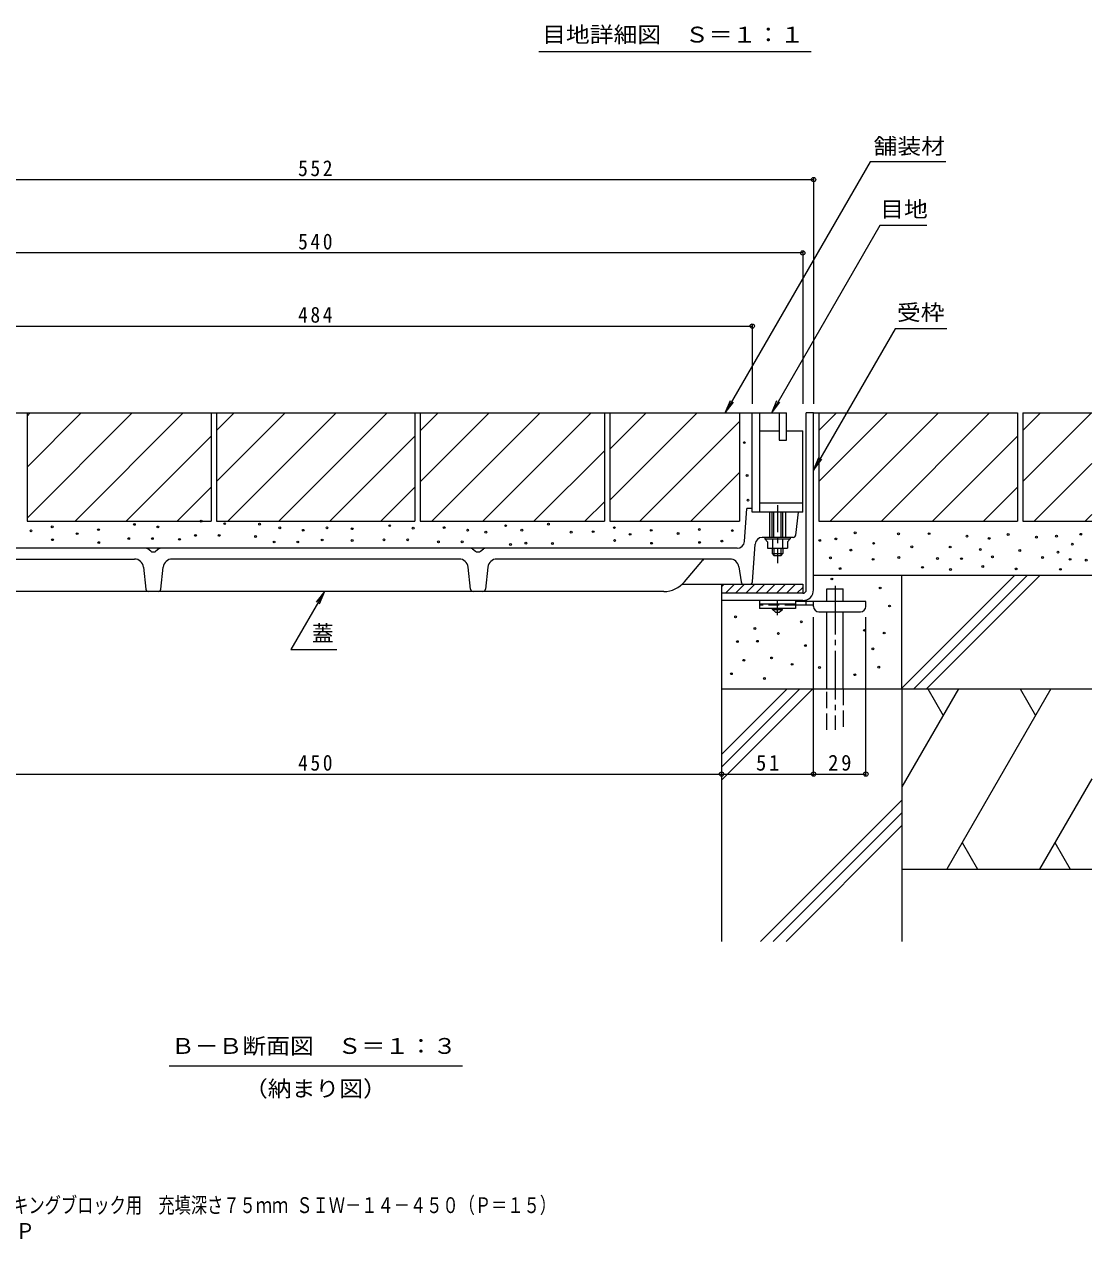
# Model space of a CAD drawing. Units: millimetres at full size, sheet at 1:3. Extents: x -978 to 1153, y -824 to 816.
# Drawn here: x 423 to 1014, y -824 to -150 of the extents above; entities that cross this region are included whole.
import ezdxf
from ezdxf.enums import TextEntityAlignment as Align

# ---------------------------------------------------------------- set-up
doc = ezdxf.new("R2010")
doc.units = ezdxf.units.MM
doc.header["$LTSCALE"] = 3
doc.header["$PDMODE"] = 32
doc.header["$PDSIZE"] = 2.4
for name, pattern in [('CHAIN1', [8, 5, -1, 1, -1]), ('CHAIN2', [12, 9, -1, 1, -1]), ('DASHED2', [3, 2, -1]), ('DASHED3', [4, 3, -1])]:
    doc.linetypes.add(name, pattern=pattern)
for name, color, linetype, lineweight in [('0-1_躯体', 2, 'Continuous', 9), ('0-2_仕上', 3, 'Continuous', 9), ('0-4_その他', 2, 'Continuous', 9), ('0-5_寸法', 7, 'Continuous', 9), ('0-6_ハッチ', 6, 'Continuous', 5), ('0-9', 3, 'Continuous', 9), ('0-E', 7, 'Continuous', 9), ('A-5', 2, 'Continuous', 9), ('F-5_F-5ﾚｲﾔ', 2, 'Continuous', 9)]:
    doc.layers.add(name, color=color, linetype=linetype, lineweight=lineweight)
doc.styles.add('ＭＳ ゴシック', font='')
doc.styles.get('ＭＳ ゴシック').set_extended_font_data('MS Gothic')

msp = doc.modelspace()

# ---------------------------------------------------------------- linework, layer by layer
at = {"layer": '0-1_躯体'}
for p, q in [((860.149, -365.465), (856.149, -365.465)), ((856.149, -463.465), (856.149, -365.465)), ((860.149, -463.465), (860.149, -365.465)), ((809.149, -460.465), (854.149, -460.465)), ((809.149, -460.465), (809.149, -469.465)), ((810.616, -460.465), (809.149, -461.932)), ((816.273, -460.465), (811.273, -465.465)), ((821.93, -460.465), (816.93, -465.465)), ((827.587, -460.465), (822.586, -465.465)), ((833.243, -460.465), (828.243, -465.465)), ((838.9, -460.465), (833.9, -465.465)), ((844.557, -460.465), (839.557, -465.465)), ((850.214, -460.465), (845.214, -465.465)), ((854.149, -462.187), (850.871, -465.465)), ((854.149, -460.465), (854.149, -465.465)), ((854.149, -465.465), (809.149, -465.465)), ((854.18, -469.465), (809.149, -469.465))]:
    msp.add_line(p, q, dxfattribs=at)
for radius in [2, 6]:
    msp.add_arc((854.149, -463.465), radius, 270, 0, dxfattribs=at)
at = {"layer": '0-2_仕上'}
for p, q in [((338.149, -365.465), (830.149, -365.465)), ((826.149, -420.465), (826.149, -365.465)), ((830.149, -365.465), (830.149, -420.465)), ((830.149, -365.465), (845.149, -365.465)), ((841.149, -365.465), (841.149, -380.465)), ((841.149, -365.465), (845.149, -365.465)), ((830.149, -375.465), (841.149, -375.465)), ((845.149, -375.465), (854.148, -375.465)), ((854.148, -420.465), (854.148, -375.465)), ((854.148, -415.465), (830.149, -415.465)), ((821.827, -436.75), (823.133, -418.465)), ((826.149, -418.465), (823.133, -418.465)), ((854.148, -420.465), (826.149, -420.465)), ((835.649, -420.465), (835.649, -434.465)), ((837.149, -434.465), (837.149, -420.465)), ((838.149, -434.465), (838.149, -420.465)), ((842.149, -434.465), (842.149, -420.465)), ((843.148, -434.465), (843.148, -420.465)), ((844.649, -420.465), (844.649, -434.465)), ((850.313, -433.151), (851.899, -420.465)), ((826.248, -459.071), (827.74, -438.18)), ((848.824, -434.465), (831.73, -434.465)), ((833.149, -434.465), (833.149, -435.265)), ((833.149, -435.265), (847.149, -435.265)), ((833.149, -435.265), (834.624, -436.865)), ((837.386, -435.265), (837.386, -440.465)), ((842.911, -435.265), (842.911, -440.465)), ((847.149, -435.265), (845.674, -436.865)), ((845.674, -436.865), (845.674, -440.465)), ((847.149, -434.465), (847.149, -435.265)), ((817.837, -440.465), (350.46, -440.465)), ((492.742, -442.136), (491.064, -440.793)), ((493.679, -442.465), (494.627, -442.465)), ((497.242, -440.793), (495.564, -442.136)), ((671.055, -440.793), (672.733, -442.136)), ((673.67, -442.465), (674.618, -442.465)), ((675.555, -442.136), (677.233, -440.793)), ((837.149, -440.465), (837.149, -443.464)), ((837.149, -443.464), (843.148, -443.464)), ((837.149, -443.464), (838.149, -444.465)), ((838.149, -440.465), (838.149, -444.465)), ((838.149, -444.465), (842.149, -444.465)), ((842.149, -444.465), (842.149, -440.465)), ((842.149, -444.465), (843.148, -443.464)), ((843.148, -440.465), (843.148, -443.464)), ((354.485, -446.465), (483.678, -446.465)), ((488.647, -450.912), (490.005, -463.13)), ((498.302, -463.13), (499.659, -450.912)), ((663.669, -446.465), (504.629, -446.465)), ((669.996, -463.13), (668.638, -450.912)), ((679.65, -450.912), (678.292, -463.13)), ((813.812, -446.465), (684.619, -446.465)), ((788.646, -459.067), (798.699, -447.004)), ((818.762, -450.757), (819.965, -459.177)), ((777.123, -464.465), (391.174, -464.465)), ((787.321, -460.465), (821.436, -460.465)), ((821.45, -460.465), (824.752, -460.465))]:
    msp.add_line(p, q, dxfattribs=at)
at = {"layer": '0-2_仕上', "linetype": 'CHAIN1'}
msp.add_line((840.149, -416.642), (840.149, -448.66), dxfattribs=at)
at = {"layer": '0-2_仕上'}
for points in [[(841.149, -380.465), (845.149, -380.465), (845.149, -365.465)], [(834.624, -436.865), (834.624, -440.465), (845.674, -440.465)]]:
    msp.add_lwpolyline(points, dxfattribs=at)
for centre, radius, start, end in [((817.837, -436.465), 4, 270, 355.91434), ((831.73, -438.465), 4, 90, 175.91434), ((848.824, -432.965), 1.5, 270, 352.87521), ((490.127, -441.965), 1.5, 51.34048, 90), ((493.679, -440.965), 1.5, 231.34048, 270), ((494.627, -440.965), 1.5, 270, 308.65988), ((498.179, -441.965), 1.5, 90, 128.65988), ((670.118, -441.965), 1.5, 51.34012, 90), ((673.67, -440.965), 1.5, 231.34012, 270), ((674.618, -440.965), 1.5, 270, 308.65952), ((678.17, -441.965), 1.5, 90, 128.65952), ((483.678, -451.465), 5, 6.34023, 90), ((504.629, -451.465), 5, 90, 173.65974), ((663.669, -451.465), 5, 6.34026, 90), ((684.619, -451.465), 5, 90, 173.65976), ((799.851, -447.965), 1.5, 90, 140.19394), ((813.812, -451.465), 5, 8.13034, 90), ((491.496, -462.965), 1.5, 186.34013, 270), ((496.811, -462.965), 1.5, 270, 353.65976), ((671.486, -462.965), 1.5, 186.34024, 270), ((676.801, -462.965), 1.5, 270, 353.65987), ((777.123, -449.465), 15, 270, 320.19438), ((821.45, -458.965), 1.5, 188.1293, 270), ((824.752, -458.965), 1.5, 270, 355.91425)]:
    msp.add_arc(centre, radius, start, end, dxfattribs=at)
at = {"layer": '0-4_その他', "color": 7}
for p, q in [((860.149, -235.206), (860.149, -360.465)), ((308.149, -236.106), (860.149, -236.106)), ((854.149, -275.842), (854.149, -360.465)), ((854.149, -276.742), (314.149, -276.742)), ((826.149, -316.425), (826.149, -360.465)), ((342.149, -317.325), (826.149, -317.325)), ((860.149, -566.613), (860.149, -478.764)), ((889.149, -566.613), (889.149, -478.764)), ((359.149, -565.713), (809.149, -565.713)), ((809.149, -565.713), (860.149, -565.713)), ((860.149, -565.713), (889.149, -565.713))]:
    msp.add_line(p, q, dxfattribs=at)
for p in [(860.149, -236.106), (854.149, -276.742), (826.149, -317.325), (809.149, -565.713), (860.149, -565.713), (889.149, -565.713)]:
    msp.add_point(p, dxfattribs=at)
at = {"layer": '0-5_寸法'}
for p, q in [((891.552, -226.26), (811.214, -365.41)), ((933.477, -226.26), (891.552, -226.26)), ((896.977, -261.545), (836.978, -365.466)), ((922.978, -261.545), (896.977, -261.545)), ((933.974, -318.792), (905.377, -318.792)), ((811.214, -365.41), (814.084, -358.481)), ((811.214, -365.41), (815.78, -359.46)), ((836.978, -365.466), (839.848, -358.537)), ((836.978, -365.466), (841.544, -359.516)), ((860.149, -397.129), (864.714, -391.179)), ((588.996, -464.471), (570.448, -496.598)), ((588.996, -464.471), (584.43, -470.421)), ((588.996, -464.471), (586.126, -471.4)), ((570.448, -496.598), (595.789, -496.598)), ((502.838, -727.423), (665.452, -727.423))]:
    msp.add_line(p, q, dxfattribs=at)
msp.add_lwpolyline([(905.377, -318.792), (860.149, -397.129), (863.019, -390.2)], dxfattribs=at)
at = {"layer": '0-6_ハッチ'}
for p, q in [((860.149, -455.465), (1014.349, -455.465)), ((909.149, -518.465), (909.149, -455.465)), ((909.149, -518.027), (971.711, -455.465)), ((915.782, -518.465), (978.782, -455.465)), ((922.853, -518.465), (985.853, -455.465)), ((867.607, -469.964), (867.607, -462.964)), ((867.607, -462.964), (876.607, -462.964)), ((876.607, -469.964), (876.607, -462.964)), ((809.149, -469.465), (809.149, -658.465)), ((867.607, -518.465), (867.607, -475.764)), ((876.607, -518.465), (876.607, -475.764)), ((809.149, -554.845), (845.529, -518.465)), ((809.149, -561.916), (852.6, -518.465)), ((809.149, -568.987), (859.671, -518.465)), ((940.48, -518.465), (909.149, -572.732)), ((909.149, -518.465), (909.149, -658.465)), ((923.433, -518.465), (931.956, -533.228)), ((991.782, -518.465), (934.047, -618.465)), ((974.735, -518.465), (983.259, -533.228)), ((1014.349, -568.236), (985.349, -618.465)), ((830.791, -658.465), (909.149, -580.107)), ((837.862, -658.465), (909.149, -587.178)), ((844.933, -658.465), (909.149, -594.249)), ((942.571, -603.701), (951.095, -618.465)), ((993.873, -603.701), (1002.397, -618.465)), ((909.149, -618.465), (1014.349, -618.465))]:
    msp.add_line(p, q, dxfattribs=at)
at = {"layer": '0-6_ハッチ', "linetype": 'CHAIN2'}
msp.add_line((872.107, -461.272), (872.107, -541.131), dxfattribs=at)
at = {"layer": '0-6_ハッチ', "linetype": 'DASHED3'}
for p, q in [((867.607, -541.131), (867.607, -518.465)), ((876.607, -518.465), (876.607, -541.131))]:
    msp.add_line(p, q, dxfattribs=at)
at = {"layer": '0-6_ハッチ'}
msp.add_lwpolyline([(809.149, -518.465), (909.149, -518.465), (1014.349, -518.465)], dxfattribs=at)
at = {"layer": '0-9'}
for p, q in [((830.149, -469.465), (830.149, -473.965)), ((850.149, -469.465), (830.149, -469.465)), ((850.149, -471.465), (830.149, -471.465)), ((850.149, -469.465), (850.149, -473.965)), ((850.149, -473.965), (830.149, -473.965))]:
    msp.add_line(p, q, dxfattribs=at)
at = {"layer": '0-9', "linetype": 'DASHED2'}
msp.add_line((850.149, -471.965), (830.149, -471.965), dxfattribs=at)
at = {"layer": '0-9', "color": 4, "linetype": 'CHAIN1'}
msp.add_line((840.149, -477.512), (840.149, -469.465), dxfattribs=at)
at = {"layer": '0-9', "color": 4}
for p, q in [((860.154, -471.964), (850.149, -471.964)), ((856.149, -471.964), (856.149, -469.964)), ((860.149, -472.764), (860.149, -469.964)), ((863.149, -475.764), (886.149, -475.764))]:
    msp.add_line(p, q, dxfattribs=at)
at = {"layer": '0-9', "color": 2}
for p, q in [((837.399, -474.464), (837.399, -473.965)), ((837.399, -474.464), (839.149, -475.964)), ((837.399, -474.464), (842.899, -474.464)), ((839.149, -475.964), (841.148, -475.964)), ((841.148, -475.964), (842.899, -474.464)), ((842.899, -474.464), (842.899, -473.965))]:
    msp.add_line(p, q, dxfattribs=at)
at = {"layer": '0-9', "color": 4}
msp.add_lwpolyline([(889.149, -472.764), (889.149, -469.964), (850.149, -469.964)], dxfattribs=at)
for centre, start, end in [((863.149, -472.764), 180, 270), ((886.149, -472.764), 270, 0)]:
    msp.add_arc(centre, 3, start, end, dxfattribs=at)
at = {"layer": '0-E', "color": 2}
for p, q in [((424.118, -423.804), (482.457, -365.465)), ((424.118, -365.465), (526.149, -365.465)), ((424.118, -367.235), (425.889, -365.465)), ((424.118, -395.519), (454.173, -365.465)), ((450.742, -425.465), (510.742, -365.465)), ((526.149, -365.465), (526.149, -425.465)), ((529.149, -365.465), (529.149, -425.465)), ((529.149, -375.205), (538.889, -365.465)), ((529.149, -403.489), (567.173, -365.465)), ((529.149, -365.465), (639.149, -365.465)), ((535.457, -425.465), (595.457, -365.465)), ((563.742, -425.465), (623.742, -365.465)), ((639.149, -365.465), (639.149, -425.465)), ((642.149, -365.465), (642.149, -425.465)), ((642.149, -365.465), (744.179, -365.465)), ((642.149, -375.342), (652.026, -365.465)), ((642.149, -403.626), (680.31, -365.465)), ((648.595, -425.465), (708.595, -365.465)), ((676.879, -425.465), (736.879, -365.465)), ((744.179, -365.465), (744.179, -425.465)), ((747.179, -365.465), (819.149, -365.465)), ((747.179, -385.589), (767.303, -365.465)), ((747.179, -413.873), (795.588, -365.465)), ((763.872, -425.465), (819.149, -370.188)), ((819.149, -365.465), (819.149, -425.465)), ((860.149, -365.465), (973.149, -365.465)), ((863.149, -365.465), (863.149, -425.465)), ((863.149, -375.205), (872.889, -365.465)), ((863.149, -403.489), (901.173, -365.465)), ((869.457, -425.465), (929.457, -365.465)), ((897.742, -425.465), (957.742, -365.465)), ((973.149, -365.465), (973.149, -425.465)), ((976.149, -375.205), (985.889, -365.465)), ((976.149, -365.465), (976.149, -425.465)), ((976.149, -365.465), (1014.349, -365.465)), ((976.149, -403.489), (1014.173, -365.465)), ((479.026, -425.465), (526.149, -378.342)), ((592.026, -425.465), (639.149, -378.342)), ((926.026, -425.465), (973.149, -378.342)), ((705.163, -425.465), (744.179, -386.448)), ((982.457, -425.465), (1014.349, -393.573)), ((792.156, -425.465), (819.149, -398.472)), ((507.31, -425.465), (526.149, -406.626)), ((620.31, -425.465), (639.149, -406.626)), ((954.31, -425.465), (973.149, -406.626)), ((733.447, -425.465), (744.179, -414.733)), ((1010.742, -425.465), (1014.349, -421.858)), ((529.149, -425.465), (639.149, -425.465)), ((642.149, -425.465), (744.179, -425.465)), ((863.149, -425.465), (973.149, -425.465)), ((976.149, -425.465), (1014.349, -425.465))]:
    msp.add_line(p, q, dxfattribs=at)
for points in [[(424.118, -365.465), (424.118, -425.465), (526.149, -425.465)], [(747.179, -365.465), (747.179, -425.465), (819.149, -425.465)]]:
    msp.add_lwpolyline(points, dxfattribs=at)
at = {"layer": '0-E'}
for centre in [(821.776, -381.902), (823.311, -400.155), (823.823, -413.803), (426.328, -430.814), (438.099, -428.597), (463.714, -430.179), (483.658, -427.255), (496.705, -428.648), (520.654, -425.459), (533.7, -426.852), (553.044, -427.109), (564.221, -429.127), (577.268, -430.521), (590.408, -429.127), (604.406, -429.672), (625.176, -427.973), (638.223, -429.367), (655.347, -429.05), (668.394, -430.444), (678.512, -431.594), (689.457, -427.962), (698.46, -430.478), (713.169, -427.109), (725.793, -431.544), (737.953, -431.272), (749.723, -429.054), (770.194, -430.552), (796.823, -430.053), (815.123, -430.691), (883.246, -431.94), (438.269, -435.761), (451.944, -432.397), (463.885, -437.344), (480.498, -435.131), (493.634, -435.131), (508.618, -435.545), (517.494, -433.335), (530.63, -433.335), (550.826, -433.932), (561.062, -437.003), (574.197, -437.003), (587.738, -435.902), (604.392, -436.15), (622.017, -435.849), (635.152, -435.849), (652.188, -436.927), (665.324, -436.927), (692.186, -438.368), (700.716, -437.685), (715.387, -437.856), (749.894, -436.219), (758.423, -432.77), (770.365, -437.717), (785.052, -432.271), (796.994, -437.218), (809.323, -436.491), (863.571, -436.106), (872.582, -435.334), (893.481, -437.74), (907.242, -432.509), (924.188, -432.395), (945.227, -433.76), (957.51, -435.011), (968.087, -432.85), (983.724, -434.329), (994.869, -433.76), (1003.626, -438.195), (1008.289, -432.736), (880.857, -441.493), (907.47, -445.588), (914.634, -439.674), (935.902, -439.788), (952.62, -441.152), (959.33, -445.246), (974.455, -441.721), (987.136, -445.588), (995.666, -442.631), (869.485, -445.787), (874.846, -451.782), (893.14, -446.611), (920.566, -451.054), (928.85, -446.156), (936.1, -452.274), (942.157, -446.27), (953.963, -450.61), (972.492, -451.941), (997.013, -452.163), (1002.375, -446.611), (1011.36, -447.066), (870.352, -457.524), (897.064, -462.517), (902.307, -472.503), (816.928, -478.494), (827.663, -484.985), (853.376, -481.24), (888.327, -485.984), (817.927, -492.225), (829.045, -492.064), (840.644, -487.731), (899.311, -487.482), (855.623, -494.472), (893.07, -496.219), (821.5, -502.605), (836.922, -501.274), (848.24, -504.824), (814.621, -510.039), (832.928, -512.702), (863.44, -506.599), (883.079, -510.594), (896.282, -506.377)]:
    msp.add_circle(centre, 0.5, dxfattribs=at)
at = {"layer": 'A-5', "color": 7}
msp.add_line((858.797, -165.32), (707.863, -165.32), dxfattribs=at)

# ---------------------------------------------------------------- texts
at = {"layer": '0-4_その他', "char_height": 8.798, "attachment_point": 7, "style": 'ＭＳ ゴシック'}
for s, insert in [('\\T1.27;\\W0.9;552', (574.399, -234.306)), ('\\T1.27;\\W0.9;540', (574.399, -274.942)), ('\\T1.27;\\W0.9;484', (574.399, -315.525)), ('\\T1.27;\\W0.9;450', (574.399, -563.913)), ('\\T1.27;\\W0.95;51', (828.274, -563.913)), ('\\T1.27;\\W0.95;29', (868.274, -563.913))]:
    msp.add_mtext(s, dxfattribs=dict(at, insert=insert))
at = {"layer": '0-5_寸法', "color": 2, "style": 'ＭＳ ゴシック', "width": 1.1}
for s, p in [('舗装材', (893.4, -224.584)), ('目地', (897.116, -259.537)), ('受枠', (906.379, -316.784)), ('Ｂ－Ｂ断面図\u3000Ｓ＝１：３', (503.907, -723.467)), ('（納まり図）', (544.395, -747.146))]:
    msp.add_text(s, height=8.798, dxfattribs=at).set_placement(p, align=Align.BOTTOM_LEFT)
at = {"layer": '0-5_寸法', "color": 2, "style": 'ＭＳ ゴシック'}
msp.add_text('蓋', height=8.798, dxfattribs=at).set_placement((582.102, -494.717), align=Align.BOTTOM_LEFT)
at = {"layer": 'A-5', "style": 'ＭＳ ゴシック', "width": 1.1}
msp.add_text('目地詳細図\u3000Ｓ＝１：１', height=8.798, dxfattribs=at).set_placement((709.673, -162.741), align=Align.BOTTOM_LEFT)
at = {"layer": 'F-5_F-5ﾚｲﾔ', "style": 'ＭＳ ゴシック'}
for s, width, p in [('ステンレス目地付\u3000鋳鉄製蓋\u3000集水桝用\u3000インターロッキングブロック用\u3000充填深さ７５ｍｍ ＳＩＷ－１４－４５０（Ｐ＝１５）', 0.75, (190.916, -811.723)), ('ステンレス製受枠\u3000クッション材付\u3000ＴＬ９５Ｐ', 0.9, (190.916, -826.038))]:
    msp.add_text(s, height=8.798, dxfattribs=dict(at, width=width)).set_placement(p, align=Align.BOTTOM_LEFT)

doc.saveas('drawing.dxf')
